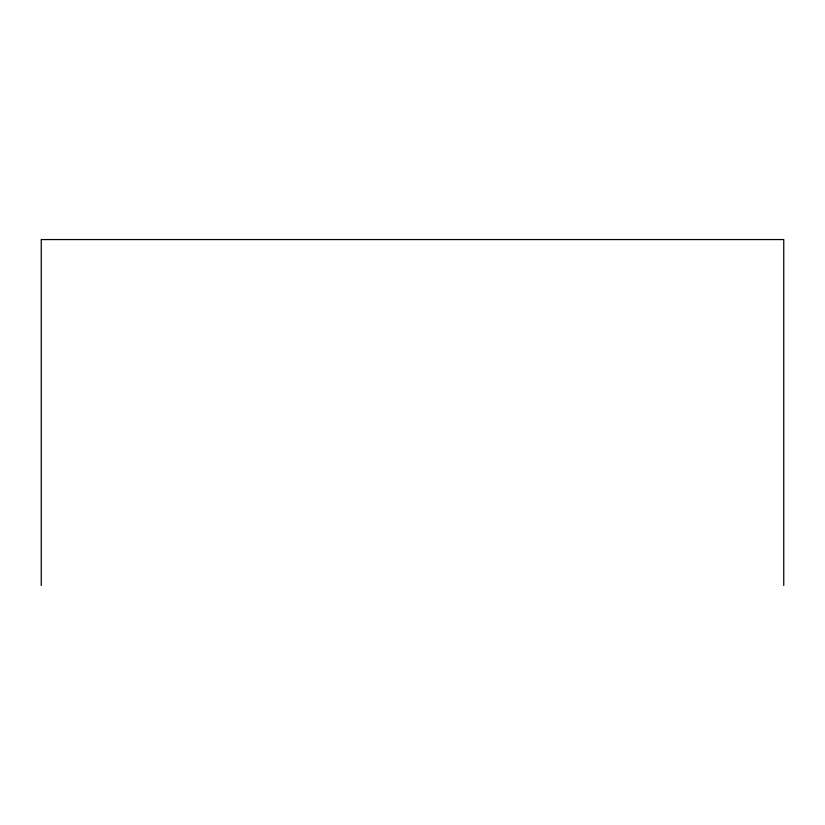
<?xml version="1.0" encoding="UTF-8"?>
<svg xmlns="http://www.w3.org/2000/svg" width="825" height="825" viewBox="0 0 825 825"><rect width="100%" height="100%" fill="white"/><g stroke="black" fill="none" stroke-linecap="round" stroke-linejoin="round"><path stroke-width="1.24" d="M783.75 585.441L783.75 239.559L41.25 239.559L41.25 585.441"/></g></svg>
